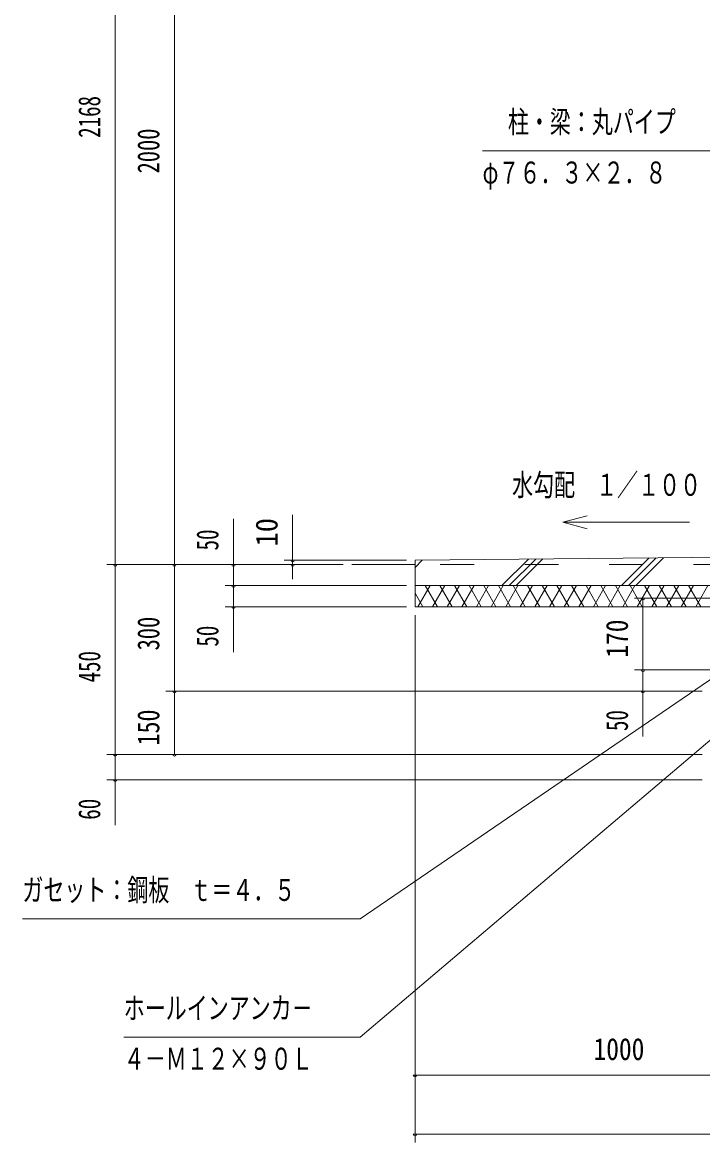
# Model space of a CAD drawing. Units: millimetres, scale not verified. Extents: x -30294 to 30299, y -14700 to 14700.
# Drawn here: x 9974 to 15613, y -3962 to 5329 of the extents above; entities that cross this region are included whole.
import ezdxf
from ezdxf.enums import TextEntityAlignment as Align

# ---------------------------------------------------------------- set-up
doc = ezdxf.new("R2010")
doc.units = ezdxf.units.MM
doc.header["$LTSCALE"] = 70
doc.linetypes.add('USER2', pattern=[10, 4, -6])
for name, color, linetype, lineweight in [('0-6_2-0BOLD', 7, 'Continuous', 18), ('0-7_2-1HIDDEN', 3, 'USER2', 18), ('0-A_2-5DIM', 3, 'Continuous', 18), ('0-B_2-6HATCH', 2, 'Continuous', 18)]:
    doc.layers.add(name, color=color, linetype=linetype, lineweight=lineweight)
doc.styles.add('ＭＳ ゴシック', font='')
doc.styles.get('ＭＳ ゴシック').set_extended_font_data('MS Gothic')

msp = doc.modelspace()

# ---------------------------------------------------------------- linework, layer by layer
at = {"layer": '0-6_2-0BOLD'}
for p, q in [((16595.52, 902.08), (13229.07, 867.89)), ((13229.07, 867.9), (13229.07, 482.9)), ((13229.05, 832.9), (12704.04, 832.9)), ((15679.06, 657.9), (13229.06, 657.9)), ((13229.06, 482.9), (15679.06, 482.9))]:
    msp.add_line(p, q, dxfattribs=at)
at = {"layer": '0-7_2-1HIDDEN'}
msp.add_line((27019.06, 832.9), (13229.06, 832.9), dxfattribs=at)
at = {"layer": '0-A_2-5DIM'}
for p, q in [((10744.04, 8420.91), (10744.04, -1330.09)), ((11234.04, -742.09), (11234.04, 8420.91)), ((15749.06, 4262.9), (13789.06, 4262.9)), ((11724.04, 1210.9), (11724.04, 104.9)), ((12214.04, 711.14), (12214.04, 1245.9)), ((14454.05, 1182.9), (15504.05, 1182.9)), ((13159.06, 867.9), (12144.04, 867.9)), ((12228.04, 867.9), (12200.04, 867.9)), ((10674.04, 832.9), (12634.04, 832.9)), ((10758.04, 832.9), (10730.04, 832.9)), ((11248.04, 832.9), (11220.04, 832.9)), ((11738.04, 832.9), (11710.04, 832.9)), ((12228.04, 832.9), (12200.04, 832.9)), ((13159.06, 657.9), (11654.04, 657.9)), ((11738.04, 657.9), (11710.04, 657.9)), ((11654.04, 482.9), (13159.06, 482.9)), ((11738.04, 482.9), (11710.04, 482.9)), ((16571.56, 552.9), (15049.06, 552.9)), ((15133.06, 552.9), (15105.06, 552.9)), ((15119.06, 552.9), (15119.06, -595.1)), ((13229.06, 412.9), (13229.06, -3962.1)), ((15049.06, -42.1), (16571.56, -42.1)), ((15133.06, -42.1), (15105.06, -42.1)), ((15609.06, -217.1), (11164.04, -217.1)), ((11248.04, -217.1), (11220.04, -217.1)), ((15133.06, -217.1), (15105.06, -217.1)), ((15609.06, -742.09), (10674.04, -742.09)), ((10758.04, -742.09), (10730.04, -742.09)), ((11248.04, -742.09), (11220.04, -742.09)), ((10674.04, -952.09), (15609.06, -952.09)), ((10758.04, -952.09), (10730.04, -952.09)), ((13243.06, -3402.09), (13215.06, -3402.09)), ((27019.06, -3402.09), (13229.06, -3402.09)), ((13243.06, -3892.1), (13215.06, -3892.1)), ((13229.06, -3892.1), (27019.06, -3892.1))]:
    msp.add_line(p, q, dxfattribs=at)
for points in [[(14656.89, 1237.25), (14454.05, 1182.9), (14656.89, 1128.55)], [(9974.06, -2107.1), (12774.07, -2107.1), (16281.26, 290.76)], [(16241.15, -146.58), (12774.07, -3087.1), (10814.06, -3087.1)]]:
    msp.add_lwpolyline(points, dxfattribs=at)
for centre in [(12214.04, 867.9), (10744.04, 832.9), (11234.04, 832.9), (11724.04, 832.9), (12214.04, 832.9), (11724.04, 657.9), (11724.04, 482.9), (15119.06, 552.9), (15119.06, -42.1), (11234.04, -217.1), (15119.06, -217.1), (10744.04, -742.09), (11234.04, -742.09), (10744.04, -952.09), (13229.06, -3402.09), (13229.06, -3892.1)]:
    msp.add_arc(centre, 14, 180, 0, dxfattribs=at)
at = {"layer": '0-B_2-6HATCH'}
for p, q in [((13229.07, 808.15), (13289.43, 868.51)), ((13229.42, 867.9), (13229.07, 867.54)), ((13949.98, 657.9), (14169.52, 877.44)), ((14229.53, 878.05), (14009.37, 657.9)), ((14068.77, 657.9), (14289.53, 878.66)), ((14939.93, 657.9), (15169.62, 887.6)), ((14999.32, 657.9), (15229.63, 888.21)), ((15289.63, 888.82), (15058.72, 657.9)), ((13229.07, 650.43), (13233.38, 657.9)), ((13354.62, 657.9), (13253.59, 482.9)), ((13415.24, 482.9), (13314.21, 657.9)), ((13475.86, 657.9), (13374.83, 482.9)), ((13536.49, 482.9), (13435.45, 657.9)), ((13597.11, 657.9), (13496.07, 482.9)), ((13657.73, 482.9), (13556.7, 657.9)), ((13718.35, 657.9), (13617.32, 482.9)), ((13778.98, 482.9), (13677.94, 657.9)), ((13839.59, 657.9), (13738.56, 482.9)), ((13900.22, 482.9), (13799.18, 657.9)), ((13960.84, 657.9), (13859.8, 482.9)), ((13920.43, 657.9), (14021.46, 482.9)), ((13981.05, 482.9), (14082.08, 657.9)), ((14142.71, 482.9), (14041.67, 657.9)), ((14203.33, 657.9), (14102.29, 482.9)), ((14263.95, 482.9), (14162.91, 657.9)), ((14324.57, 657.9), (14223.54, 482.9)), ((14385.19, 482.9), (14284.16, 657.9)), ((14445.82, 657.9), (14344.78, 482.9)), ((14506.44, 482.9), (14405.4, 657.9)), ((14567.06, 657.9), (14466.02, 482.9)), ((14627.68, 482.9), (14526.65, 657.9)), ((14688.3, 657.9), (14587.27, 482.9)), ((14748.93, 482.9), (14647.89, 657.9)), ((14809.55, 657.9), (14708.51, 482.9)), ((14870.17, 482.9), (14769.13, 657.9)), ((14930.79, 657.9), (14829.75, 482.9)), ((14991.41, 482.9), (14890.38, 657.9)), ((15052.03, 657.9), (14951, 482.9)), ((15112.66, 482.9), (15011.62, 657.9)), ((15173.28, 657.9), (15072.24, 482.9)), ((15233.9, 482.9), (15132.86, 657.9)), ((15294.52, 657.9), (15193.48, 482.9)), ((15355.14, 482.9), (15254.11, 657.9)), ((15415.76, 657.9), (15314.73, 482.9)), ((15476.39, 482.9), (15375.35, 657.9)), ((15537.01, 657.9), (15435.97, 482.9)), ((15597.63, 482.9), (15496.59, 657.9)), ((15658.25, 657.9), (15557.22, 482.9)), ((13294, 482.9), (13229.07, 595.37))]:
    msp.add_line(p, q, dxfattribs=at)

# ---------------------------------------------------------------- texts
at = {"layer": '0-A_2-5DIM', "color": 7, "style": 'ＭＳ ゴシック'}
for s, width, p in [('2168', 0.7, (10674.04, 4371.47)), ('2000', 0.75, (11164.04, 4076.66)), ('10', 0.95, (12144.04, 982.78)), ('50', 0.7, (11654.04, 949.5)), ('300', 0.75, (11164.04, 120.16)), ('50', 0.7, (11654.04, 151.5)), ('170', 0.85, (15049.06, 60.11)), ('450', 0.7, (10674.04, -145.53)), ('150', 0.8, (11164.04, -667.88)), ('50', 0.7, (15049.06, -548.5)), ('60', 0.7, (10674.04, -1284.05))]:
    msp.add_text(s, height=182.3, rotation=90, dxfattribs=dict(at, width=width)).set_placement(p, align=Align.BOTTOM_LEFT)
for s, width, p in [('柱・梁：丸パイプ', 0.7, (13999.06, 4357.77)), ('φ７６．３×２．８', 0.7, (13789.06, 3937.77)), ('水勾配\u3000１／１００', 0.7, (14034.05, 1347.77)), ('ガセット：鋼板\u3000ｔ＝４．５', 0.7, (9974.03, -2012.19)), ('ホールインアンカ－', 0.7, (10814.03, -2992.19)), ('1000', 0.85, (14709.14, -3332.09)), ('４－Ｍ１２×９０Ｌ', 0.7, (10814.03, -3412.19))]:
    msp.add_text(s, height=182.3, dxfattribs=dict(at, width=width)).set_placement(p, align=Align.BOTTOM_LEFT)

doc.saveas('drawing.dxf')
